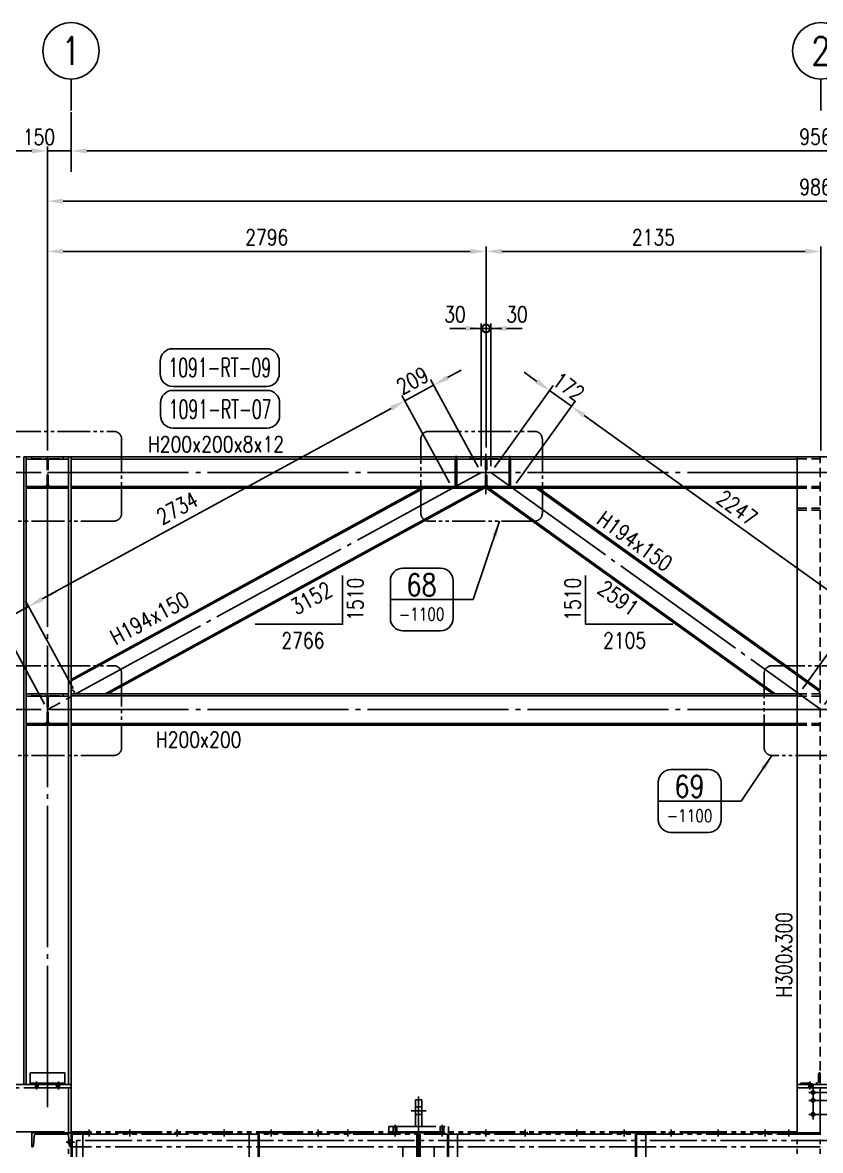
# Model space of a CAD drawing. Header units: millimetres. Extents: x 0 to 232280, y -26939 to 23794.
# Drawn here: x 168376 to 173464, y 4577 to 11764 of the extents above; entities that cross this region are included whole.
import ezdxf
from ezdxf.enums import TextEntityAlignment as Align

# ---------------------------------------------------------------- set-up
doc = ezdxf.new("R2010")
doc.units = ezdxf.units.MM
doc.header["$LTSCALE"] = 30
for name, pattern in [('JNK-CENTER', [34, 30, -1.5, 1, -1.5]), ('JNK-HIDDEN', [3, 2, -1]), ('JNK-PHANTOM', [15, 10, -1, 1, -1, 1, -1]), ('PH2', [15, 10, -1, 1, -1, 1, -1])]:
    doc.linetypes.add(name, pattern=pattern)
for name, color, linetype in [('CEN-R', 1, 'JNK-CENTER'), ('CON-C', 4, 'Continuous'), ('CON-G', 3, 'Continuous'), ('CON-W', 7, 'Continuous'), ('CON-Y', 2, 'Continuous'), ('det', 2, 'PH2'), ('Dim-W', 7, 'Continuous'), ('HID-Y', 2, 'JNK-HIDDEN'), ('PHA-M', 6, 'JNK-PHANTOM'), ('STL-OBJT', 7, 'Continuous')]:
    doc.layers.add(name, color=color, linetype=linetype)
doc.styles.add('SIMPLEX', font='simplex.shx', dxfattribs={"width": 0.8})
doc.dimstyles.new('DIM35', dxfattribs={"dimscale": 35, "dimtxt": 2.5, "dimasz": 2.5, "dimexe": 0.8, "dimexo": 1, "dimgap": 1, "dimtad": 1, "dimdec": 1, "dimdsep": 46, "dimtxsty": 'SIMPLEX', "dimcen": 0, "dimclrd": 7, "dimclre": 7, "dimclrt": 2, "dimadec": 1, "dimazin": 2, "dimtfac": 1, "dimtdec": 1, "dimtix": 1, "dimtmove": 2, "dimatfit": 2, "dimfxl": 1, "dimtfill": 1, "dimarcsym": 1})
doc.dimstyles.new('DIM40', dxfattribs={"dimscale": 40, "dimtxt": 2.5, "dimasz": 2.5, "dimexe": 1, "dimexo": 1, "dimgap": 1, "dimtad": 1, "dimdec": 0, "dimdsep": 46, "dimtxsty": 'SIMPLEX', "dimcen": 0, "dimclrd": 7, "dimclre": 7, "dimclrt": 2, "dimadec": 1, "dimazin": 2, "dimtfac": 1, "dimtdec": 0, "dimtix": 1, "dimtmove": 2, "dimatfit": 2, "dimfxl": 1, "dimtolj": 1, "dimtzin": 0, "dimarcsym": 1})

# ---------------------------------------------------------------- blocks, each defined once
blk = doc.blocks.new('*D2066')
at = {"layer": 'DEFPOINTS', "color": 0, "transparency": 16777216}
for p in [(171331.3, 10305.7), (171331.3, 9016.5), (173466.3, 8996.5)]:
    blk.add_point(p, dxfattribs=at)
at = {"layer": 'Dim-W', "color": 7, "linetype": 'ByBlock', "lineweight": -2, "transparency": 16777216}
for p, q in [((171331.3, 9056.5), (171331.3, 10337.7)), ((173366.3, 10305.7), (171431.3, 10305.7)), ((173466.3, 9036.5), (173466.3, 10337.7))]:
    blk.add_line(p, q, dxfattribs=at)
at = {"layer": 'Dim-W', "color": 7, "transparency": 16777216}
for points in [[(171431.3, 10322.4), (171431.3, 10289.1), (171331.3, 10305.7)], [(173366.3, 10322.4), (173366.3, 10289.1), (173466.3, 10305.7)]]:
    blk.add_solid(points, dxfattribs=at)
at = {"layer": 'Dim-W', "color": 2, "transparency": 16777216, "insert": (172398.8, 10395.7), "char_height": 100, "attachment_point": 5, "style": 'SIMPLEX', "bg_fill": 3, "box_fill_scale": 1.1, "bg_fill_color": 256, "bg_fill_true_color": 13158600, "bg_fill_transparency": 0}
blk.add_mtext('2135', dxfattribs=at)
blk = doc.blocks.new('*D2067')
at = {"layer": 'DEFPOINTS', "color": 0, "transparency": 16777216}
for p in [(178397.3, 10625.7), (168535.3, 8996.5), (178397.3, 8996.5)]:
    blk.add_point(p, dxfattribs=at)
at = {"layer": 'Dim-W', "color": 7, "linetype": 'ByBlock', "lineweight": -2, "transparency": 16777216}
for p, q in [((168535.3, 9036.5), (168535.3, 10657.7)), ((178397.3, 9036.5), (178397.3, 10657.7)), ((168635.3, 10625.7), (178297.3, 10625.7))]:
    blk.add_line(p, q, dxfattribs=at)
at = {"layer": 'Dim-W', "color": 7, "transparency": 16777216}
for points in [[(168635.3, 10642.4), (168635.3, 10609.1), (168535.3, 10625.7)], [(178297.3, 10642.4), (178297.3, 10609.1), (178397.3, 10625.7)]]:
    blk.add_solid(points, dxfattribs=at)
at = {"layer": 'Dim-W', "color": 2, "transparency": 16777216, "insert": (173466.3, 10715.7), "char_height": 100, "attachment_point": 5, "style": 'SIMPLEX', "bg_fill": 3, "box_fill_scale": 1.1, "bg_fill_color": 256, "bg_fill_true_color": 13158600, "bg_fill_transparency": 0}
blk.add_mtext('9862', dxfattribs=at)
blk = doc.blocks.new('*D2015')
at = {"layer": 'DEFPOINTS', "color": 0, "transparency": 16777216}
for p in [(166334.1, 4996.5), (168394.4, 4996.5), (168683.9, 4696.5)]:
    blk.add_point(p, dxfattribs=at)
at = {"layer": 'STL-OBJT', "color": 7, "linetype": 'ByBlock', "lineweight": -2, "transparency": 16777216}
for p, q in [((168354.4, 4996.5), (166294.1, 4996.5)), ((166334.1, 4796.5), (166334.1, 4896.5)), ((168643.9, 4696.5), (166294.1, 4696.5))]:
    blk.add_line(p, q, dxfattribs=at)
at = {"layer": 'STL-OBJT', "color": 7, "transparency": 16777216}
for points in [[(166317.4, 4896.5), (166350.8, 4896.5), (166334.1, 4996.5)], [(166317.4, 4796.5), (166350.8, 4796.5), (166334.1, 4696.5)]]:
    blk.add_solid(points, dxfattribs=at)
at = {"layer": 'STL-OBJT', "color": 2, "transparency": 16777216, "insert": (166244.1, 4846.5), "char_height": 100, "attachment_point": 5, "rotation": 90, "style": 'SIMPLEX'}
blk.add_mtext('\\A1;300', dxfattribs=at)
blk = doc.blocks.new('*D2016')
at = {"layer": 'DEFPOINTS', "color": 0, "ltscale": 0.5, "transparency": 16777216}
for p in [(166334.1, 8996.5), (168401.7, 8996.5), (168354.4, 4996.5)]:
    blk.add_point(p, dxfattribs=at)
at = {"layer": 'Dim-W', "color": 7, "linetype": 'ByBlock', "lineweight": -2, "ltscale": 0.5, "transparency": 16777216}
for p, q in [((168361.7, 8996.5), (166294.1, 8996.5)), ((166334.1, 5096.5), (166334.1, 8896.5)), ((168314.4, 4996.5), (166294.1, 4996.5))]:
    blk.add_line(p, q, dxfattribs=at)
at = {"layer": 'Dim-W', "color": 7, "ltscale": 0.5, "transparency": 16777216}
for points in [[(166317.4, 8896.5), (166350.8, 8896.5), (166334.1, 8996.5)], [(166317.4, 5096.5), (166350.8, 5096.5), (166334.1, 4996.5)]]:
    blk.add_solid(points, dxfattribs=at)
at = {"layer": 'Dim-W', "color": 2, "ltscale": 0.5, "transparency": 16777216, "insert": (166244.1, 6996.5), "char_height": 100, "attachment_point": 5, "rotation": 90, "style": 'SIMPLEX'}
blk.add_mtext('\\A1;4000', dxfattribs=at)
blk = doc.blocks.new('*D2018')
at = {"layer": 'DEFPOINTS', "color": 0, "ltscale": 0.5, "transparency": 16777216}
for p in [(166654.1, 8996.5), (168401.7, 8996.5), (168367.3, 7486.5)]:
    blk.add_point(p, dxfattribs=at)
at = {"layer": 'Dim-W', "color": 7, "linetype": 'ByBlock', "lineweight": -2, "ltscale": 0.5, "transparency": 16777216}
for p, q in [((168361.7, 8996.5), (166614.1, 8996.5)), ((166654.1, 7586.5), (166654.1, 8896.5)), ((168327.3, 7486.5), (166614.1, 7486.5))]:
    blk.add_line(p, q, dxfattribs=at)
at = {"layer": 'Dim-W', "color": 7, "ltscale": 0.5, "transparency": 16777216}
for points in [[(166637.4, 8896.5), (166670.8, 8896.5), (166654.1, 8996.5)], [(166637.4, 7586.5), (166670.8, 7586.5), (166654.1, 7486.5)]]:
    blk.add_solid(points, dxfattribs=at)
at = {"layer": 'Dim-W', "color": 2, "ltscale": 0.5, "transparency": 16777216, "insert": (166564.1, 8241.5), "char_height": 100, "attachment_point": 5, "rotation": 90, "style": 'SIMPLEX'}
blk.add_mtext('\\A1;1510', dxfattribs=at)
blk = doc.blocks.new('*D2019')
at = {"layer": 'DEFPOINTS', "color": 0, "ltscale": 0.5, "transparency": 16777216}
for p in [(171331.3, 10305.7), (171331.3, 10305.7), (168535.3, 9036.5)]:
    blk.add_point(p, dxfattribs=at)
at = {"layer": 'Dim-W', "color": 7, "linetype": 'ByBlock', "lineweight": -2, "ltscale": 0.5, "transparency": 16777216}
for p, q in [((168535.3, 9076.5), (168535.3, 10345.7)), ((168635.3, 10305.7), (171231.3, 10305.7))]:
    blk.add_line(p, q, dxfattribs=at)
at = {"layer": 'Dim-W', "color": 7, "ltscale": 0.5, "transparency": 16777216}
for points in [[(168635.3, 10322.4), (168635.3, 10289.1), (168535.3, 10305.7)], [(171231.3, 10322.4), (171231.3, 10289.1), (171331.3, 10305.7)]]:
    blk.add_solid(points, dxfattribs=at)
at = {"layer": 'Dim-W', "color": 2, "ltscale": 0.5, "transparency": 16777216, "insert": (169933.3, 10395.7), "char_height": 100, "attachment_point": 5, "style": 'SIMPLEX'}
blk.add_mtext('\\A1;2796', dxfattribs=at)
blk = doc.blocks.new('_DotSmall')
at = {"color": 0, "linetype": 'ByBlock', "const_width": 0.5}
blk.add_lwpolyline([(-0.0625, 0, 1), (0.0625, 0, 1)], format="xyb", close=True, dxfattribs=at)
blk = doc.blocks.new('*D2021')
at = {"layer": 'DEFPOINTS', "color": 0, "ltscale": 0.5, "transparency": 16777216}
for p in [(171361.3, 9814.6), (171331.3, 9056.5), (171361.3, 8896.5)]:
    blk.add_point(p, dxfattribs=at)
at = {"layer": 'Dim-W', "color": 7, "linetype": 'ByBlock', "lineweight": -2, "ltscale": 0.5, "transparency": 16777216}
for p, q in [((171331.3, 9096.5), (171331.3, 9846.6)), ((171361.3, 8936.5), (171361.3, 9846.6)), ((171331.3, 9814.6), (171231.3, 9814.6)), ((171331.3, 9814.6), (171361.3, 9814.6)), ((171461.3, 9814.6), (171561.3, 9814.6))]:
    blk.add_line(p, q, dxfattribs=at)
at = {"layer": 'Dim-W', "color": 7, "lineweight": -2, "ltscale": 0.5, "transparency": 16777216, "xscale": 100, "yscale": 100, "zscale": 100}
blk.add_blockref('_DotSmall', (171331.3, 9814.6), dxfattribs=at)
at = {"layer": 'Dim-W', "color": 2, "ltscale": 0.5, "transparency": 16777216, "insert": (171528.8, 9904.6), "char_height": 100, "attachment_point": 5, "style": 'SIMPLEX', "bg_fill": 3, "box_fill_scale": 1.1, "bg_fill_color": 256, "bg_fill_true_color": 13158600, "bg_fill_transparency": 0}
blk.add_mtext('30', dxfattribs=at)
at = {"layer": 'Dim-W', "color": 7, "ltscale": 0.5, "transparency": 16777216}
blk.add_solid([(171461.3, 9831.3), (171461.3, 9797.9), (171361.3, 9814.6)], dxfattribs=at)
blk = doc.blocks.new('*D2022')
at = {"layer": 'DEFPOINTS', "color": 0, "ltscale": 0.5, "transparency": 16777216}
for p in [(166974.1, 7486.5), (168367.3, 7486.5), (168535.3, 7386.5)]:
    blk.add_point(p, dxfattribs=at)
at = {"layer": 'Dim-W', "color": 7, "linetype": 'ByBlock', "lineweight": -2, "ltscale": 0.5, "transparency": 16777216}
for p, q in [((166974.1, 7586.5), (166974.1, 7686.5)), ((168327.3, 7486.5), (166934.1, 7486.5)), ((166974.1, 7386.5), (166974.1, 7486.5)), ((168495.3, 7386.5), (166934.1, 7386.5)), ((166974.1, 7286.5), (166974.1, 7186.5))]:
    blk.add_line(p, q, dxfattribs=at)
at = {"layer": 'Dim-W', "color": 7, "ltscale": 0.5, "transparency": 16777216}
for points in [[(166957.4, 7586.5), (166990.8, 7586.5), (166974.1, 7486.5)], [(166957.4, 7286.5), (166990.8, 7286.5), (166974.1, 7386.5)]]:
    blk.add_solid(points, dxfattribs=at)
at = {"layer": 'Dim-W', "color": 2, "ltscale": 0.5, "transparency": 16777216, "insert": (166884.1, 7612.4), "char_height": 100, "attachment_point": 5, "rotation": 90, "style": 'SIMPLEX'}
blk.add_mtext('\\A1;100', dxfattribs=at)
blk = doc.blocks.new('*D2023')
at = {"layer": 'DEFPOINTS', "color": 0, "ltscale": 0.5, "transparency": 16777216}
for p in [(166974.1, 8996.5), (168401.7, 8996.5), (168535.3, 8896.5)]:
    blk.add_point(p, dxfattribs=at)
at = {"layer": 'Dim-W', "color": 7, "linetype": 'ByBlock', "lineweight": -2, "ltscale": 0.5, "transparency": 16777216}
for p, q in [((166974.1, 9096.5), (166974.1, 9196.5)), ((168361.7, 8996.5), (166934.1, 8996.5)), ((166974.1, 8896.5), (166974.1, 8996.5)), ((168495.3, 8896.5), (166934.1, 8896.5)), ((166974.1, 8796.5), (166974.1, 8696.5))]:
    blk.add_line(p, q, dxfattribs=at)
at = {"layer": 'Dim-W', "color": 7, "ltscale": 0.5, "transparency": 16777216}
for points in [[(166957.4, 9096.5), (166990.8, 9096.5), (166974.1, 8996.5)], [(166957.4, 8796.5), (166990.8, 8796.5), (166974.1, 8896.5)]]:
    blk.add_solid(points, dxfattribs=at)
at = {"layer": 'Dim-W', "color": 2, "ltscale": 0.5, "transparency": 16777216, "insert": (166884.1, 9112.8), "char_height": 100, "attachment_point": 5, "rotation": 90, "style": 'SIMPLEX'}
blk.add_mtext('\\A1;100', dxfattribs=at)
blk = doc.blocks.new('*D2024')
at = {"layer": 'DEFPOINTS', "color": 0, "ltscale": 0.5, "transparency": 16777216}
for p in [(168414.5, 8043.3), (168718.5, 7486.5), (168535.3, 7386.5)]:
    blk.add_point(p, dxfattribs=at)
at = {"layer": 'Dim-W', "color": 7, "linetype": 'ByBlock', "lineweight": -2, "ltscale": 0.5, "transparency": 16777216}
for p, q in [((168502.3, 8091.2), (168590.1, 8139.1)), ((168699.3, 7521.6), (168395.3, 8078.4)), ((168516.1, 7421.6), (168212.2, 7978.4)), ((168231.3, 7943.3), (168414.5, 8043.3)), ((168143.6, 7895.4), (168055.8, 7847.4))]:
    blk.add_line(p, q, dxfattribs=at)
at = {"layer": 'Dim-W', "color": 7, "ltscale": 0.5, "transparency": 16777216}
for points in [[(168494.3, 8105.8), (168510.3, 8076.6), (168414.5, 8043.3)], [(168135.6, 7910), (168151.6, 7880.7), (168231.3, 7943.3)]]:
    blk.add_solid(points, dxfattribs=at)
at = {"layer": 'Dim-W', "color": 2, "ltscale": 0.5, "transparency": 16777216, "insert": (168219.2, 8039.2), "char_height": 100, "attachment_point": 5, "rotation": 28.63077, "style": 'SIMPLEX'}
blk.add_mtext('\\A1;209', dxfattribs=at)
blk = doc.blocks.new('*D2025')
at = {"layer": 'DEFPOINTS', "color": 0, "ltscale": 0.5, "transparency": 16777216}
for p in [(170814.2, 9353.3), (171118.1, 8796.5), (168718.5, 7486.5)]:
    blk.add_point(p, dxfattribs=at)
at = {"layer": 'Dim-W', "color": 7, "linetype": 'ByBlock', "lineweight": -2, "ltscale": 0.5, "transparency": 16777216}
for p, q in [((171098.9, 8831.6), (170795, 9388.4)), ((168502.3, 8091.2), (170726.4, 9305.4)), ((168699.3, 7521.6), (168395.3, 8078.4))]:
    blk.add_line(p, q, dxfattribs=at)
at = {"layer": 'Dim-W', "color": 7, "ltscale": 0.5, "transparency": 16777216}
for points in [[(170718.4, 9320), (170734.4, 9290.7), (170814.2, 9353.3)], [(168494.3, 8105.8), (168510.3, 8076.6), (168414.5, 8043.3)]]:
    blk.add_solid(points, dxfattribs=at)
at = {"layer": 'Dim-W', "color": 2, "ltscale": 0.5, "transparency": 16777216, "insert": (169362.7, 8670.1), "char_height": 100, "attachment_point": 5, "rotation": 28.63077, "style": 'SIMPLEX'}
blk.add_mtext('\\A1;2734', dxfattribs=at)
blk = doc.blocks.new('*D2026')
at = {"layer": 'DEFPOINTS', "color": 0, "ltscale": 0.5, "transparency": 16777216}
for p in [(170997.3, 9453.3), (171301.3, 8896.5), (171118.1, 8796.5)]:
    blk.add_point(p, dxfattribs=at)
at = {"layer": 'Dim-W', "color": 7, "linetype": 'ByBlock', "lineweight": -2, "ltscale": 0.5, "transparency": 16777216}
for p, q in [((171282.1, 8931.6), (170978.2, 9488.4)), ((171085.1, 9501.2), (171172.9, 9549.1)), ((170814.2, 9353.3), (170997.3, 9453.3)), ((171098.9, 8831.6), (170795, 9388.4)), ((170726.4, 9305.4), (170638.6, 9257.4))]:
    blk.add_line(p, q, dxfattribs=at)
at = {"layer": 'Dim-W', "color": 7, "ltscale": 0.5, "transparency": 16777216}
for points in [[(171077.1, 9515.8), (171093.1, 9486.6), (170997.3, 9453.3)], [(170718.4, 9320), (170734.4, 9290.7), (170814.2, 9353.3)]]:
    blk.add_solid(points, dxfattribs=at)
at = {"layer": 'Dim-W', "color": 2, "ltscale": 0.5, "transparency": 16777216, "insert": (170862.6, 9482.3), "char_height": 100, "attachment_point": 5, "rotation": 28.63077, "style": 'SIMPLEX'}
blk.add_mtext('\\A1;209', dxfattribs=at)
blk = doc.blocks.new('*D2027')
at = {"layer": 'DEFPOINTS', "color": 0, "ltscale": 0.5, "transparency": 16777216}
for p in [(171301.3, 9814.6), (171331.3, 9056.5), (171301.3, 8896.5)]:
    blk.add_point(p, dxfattribs=at)
at = {"layer": 'Dim-W', "color": 7, "linetype": 'ByBlock', "lineweight": -2, "ltscale": 0.5, "transparency": 16777216}
for p, q in [((171301.3, 8936.5), (171301.3, 9846.6)), ((171331.3, 9096.5), (171331.3, 9846.6)), ((171201.3, 9814.6), (171101.3, 9814.6)), ((171331.3, 9814.6), (171301.3, 9814.6)), ((171331.3, 9814.6), (171431.3, 9814.6))]:
    blk.add_line(p, q, dxfattribs=at)
at = {"layer": 'Dim-W', "color": 7, "lineweight": -2, "ltscale": 0.5, "transparency": 16777216, "xscale": 100, "yscale": 100, "zscale": 100, "rotation": 180}
blk.add_blockref('_DotSmall', (171331.3, 9814.6), dxfattribs=at)
at = {"layer": 'Dim-W', "color": 2, "ltscale": 0.5, "transparency": 16777216, "insert": (171133.7, 9904.6), "char_height": 100, "attachment_point": 5, "style": 'SIMPLEX', "bg_fill": 3, "box_fill_scale": 1.1, "bg_fill_color": 256, "bg_fill_true_color": 13158600, "bg_fill_transparency": 0}
blk.add_mtext('30', dxfattribs=at)
at = {"layer": 'Dim-W', "color": 7, "ltscale": 0.5, "transparency": 16777216}
blk.add_solid([(171201.3, 9831.3), (171201.3, 9797.9), (171301.3, 9814.6)], dxfattribs=at)
blk = doc.blocks.new('*D2028')
at = {"layer": 'DEFPOINTS', "color": 0, "ltscale": 0.5, "transparency": 16777216}
for p in [(171875.7, 9319.3), (171361.3, 8896.5), (171500.7, 8796.5)]:
    blk.add_point(p, dxfattribs=at)
at = {"layer": 'Dim-W', "color": 7, "linetype": 'ByBlock', "lineweight": -2, "ltscale": 0.5, "transparency": 16777216}
for p, q in [((171655, 9477.5), (171573.7, 9535.8)), ((171384.6, 8929), (171759.6, 9451.8)), ((171736.2, 9419.3), (171875.7, 9319.3)), ((171524, 8829), (171899, 9351.8)), ((171956.9, 9261), (172038.2, 9202.7))]:
    blk.add_line(p, q, dxfattribs=at)
at = {"layer": 'Dim-W', "color": 7, "ltscale": 0.5, "transparency": 16777216}
for points in [[(171664.7, 9491.1), (171645.3, 9464), (171736.2, 9419.3)], [(171966.6, 9274.5), (171947.2, 9247.4), (171875.7, 9319.3)]]:
    blk.add_solid(points, dxfattribs=at)
at = {"layer": 'Dim-W', "color": 2, "ltscale": 0.5, "transparency": 16777216, "insert": (171858.4, 9442.4), "char_height": 100, "attachment_point": 5, "rotation": 324.34663, "style": 'SIMPLEX'}
blk.add_mtext('\\A1;172', dxfattribs=at)
blk = doc.blocks.new('*D2029')
at = {"layer": 'DEFPOINTS', "color": 0, "ltscale": 0.5, "transparency": 16777216}
for p in [(171500.7, 8796.5), (173701.8, 8009.3), (173326.9, 7486.5)]:
    blk.add_point(p, dxfattribs=at)
at = {"layer": 'Dim-W', "color": 7, "linetype": 'ByBlock', "lineweight": -2, "ltscale": 0.5, "transparency": 16777216}
for p, q in [((171524, 8829), (171899, 9351.8)), ((171956.9, 9261), (173620.6, 8067.5)), ((173350.2, 7519), (173725.2, 8041.8))]:
    blk.add_line(p, q, dxfattribs=at)
at = {"layer": 'Dim-W', "color": 7, "ltscale": 0.5, "transparency": 16777216}
for points in [[(171966.6, 9274.5), (171947.2, 9247.4), (171875.7, 9319.3)], [(173630.3, 8081.1), (173610.9, 8054), (173701.8, 8009.3)]]:
    blk.add_solid(points, dxfattribs=at)
at = {"layer": 'Dim-W', "color": 2, "ltscale": 0.5, "transparency": 16777216, "insert": (172932.8, 8671.7), "char_height": 100, "attachment_point": 5, "rotation": 324.34663, "style": 'SIMPLEX'}
blk.add_mtext('\\A1;2247', dxfattribs=at)
blk = doc.blocks.new('*D2030')
at = {"layer": 'DEFPOINTS', "color": 0, "ltscale": 0.5, "transparency": 16777216}
for p in [(173701.8, 8009.3), (173326.9, 7486.5), (173466.3, 7386.5)]:
    blk.add_point(p, dxfattribs=at)
at = {"layer": 'Dim-W', "color": 7, "linetype": 'ByBlock', "lineweight": -2, "ltscale": 0.5, "transparency": 16777216}
for p, q in [((173620.6, 8067.5), (173539.3, 8125.8)), ((173350.2, 7519), (173725.2, 8041.8)), ((173841.2, 7909.3), (173701.8, 8009.3)), ((173489.6, 7419), (173864.6, 7941.8)), ((173922.5, 7851), (174003.8, 7792.7))]:
    blk.add_line(p, q, dxfattribs=at)
at = {"layer": 'Dim-W', "color": 7, "ltscale": 0.5, "transparency": 16777216}
for points in [[(173630.3, 8081.1), (173610.9, 8054), (173701.8, 8009.3)], [(173932.2, 7864.5), (173912.8, 7837.4), (173841.2, 7909.3)]]:
    blk.add_solid(points, dxfattribs=at)
at = {"layer": 'Dim-W', "color": 2, "ltscale": 0.5, "transparency": 16777216, "insert": (173824, 8032.4), "char_height": 100, "attachment_point": 5, "rotation": 324.34663, "style": 'SIMPLEX'}
blk.add_mtext('\\A1;172', dxfattribs=at)
blk = doc.blocks.new('col-line')
at = {"layer": 'CON-Y'}
blk.add_line((0, 3), (0, 8), dxfattribs=at)
blk.add_circle((0, 12.5), 4.5, dxfattribs=at)
at = {"layer": 'CON-C', "style": 'SIMPLEX', "width": 0.8}
blk.add_attdef('1', text='', height=4.5, dxfattribs=at).set_placement((0, 12.5), align=Align.MIDDLE_CENTER)
blk = doc.blocks.new('*D2038')
at = {"layer": 'DEFPOINTS', "color": 0, "transparency": 16777216}
for p in [(168685.3, 11233.7), (178247.3, 11269.3), (178247.3, 10945.7)]:
    blk.add_point(p, dxfattribs=at)
at = {"layer": 'Dim-W', "color": 7, "linetype": 'ByBlock', "lineweight": -2, "transparency": 16777216}
for p, q in [((178247.3, 11229.3), (178247.3, 10913.7)), ((168685.3, 11193.7), (168685.3, 10913.7)), ((168785.3, 10945.7), (178147.3, 10945.7))]:
    blk.add_line(p, q, dxfattribs=at)
at = {"layer": 'Dim-W', "color": 7, "transparency": 16777216}
for points in [[(168785.3, 10962.4), (168785.3, 10929.1), (168685.3, 10945.7)], [(178147.3, 10962.4), (178147.3, 10929.1), (178247.3, 10945.7)]]:
    blk.add_solid(points, dxfattribs=at)
at = {"layer": 'Dim-W', "color": 2, "transparency": 16777216, "insert": (173466.3, 11035.7), "char_height": 100, "attachment_point": 5, "style": 'SIMPLEX', "bg_fill": 3, "box_fill_scale": 1.1, "bg_fill_color": 256, "bg_fill_true_color": 13158600, "bg_fill_transparency": 0}
blk.add_mtext('9562', dxfattribs=at)
blk = doc.blocks.new('*D2043')
at = {"layer": 'DEFPOINTS', "color": 0, "transparency": 16777216}
for p in [(168685.3, 10945.7), (168685.3, 10772.6), (168535.3, 10147.5)]:
    blk.add_point(p, dxfattribs=at)
at = {"layer": 'Dim-W', "color": 7, "linetype": 'ByBlock', "lineweight": -2, "transparency": 16777216}
for p, q in [((168435.3, 10945.7), (168335.3, 10945.7)), ((168535.3, 10187.5), (168535.3, 10977.7)), ((168685.3, 10812.6), (168685.3, 10977.7)), ((168785.3, 10945.7), (168885.3, 10945.7))]:
    blk.add_line(p, q, dxfattribs=at)
at = {"layer": 'Dim-W', "color": 7, "transparency": 16777216}
blk.add_solid([(168785.3, 10962.4), (168785.3, 10929.1), (168685.3, 10945.7)], dxfattribs=at)
at = {"layer": 'Dim-W', "color": 2, "transparency": 16777216, "insert": (168481, 11034.6), "char_height": 100, "attachment_point": 5, "style": 'SIMPLEX', "bg_fill": 3, "box_fill_scale": 1.1, "bg_fill_color": 256, "bg_fill_true_color": 13158600, "bg_fill_transparency": 0}
blk.add_mtext('150', dxfattribs=at)
at = {"layer": 'Dim-W', "color": 7, "linetype": 'ByBlock', "lineweight": -2, "transparency": 16777216}
blk.add_line((168535.3, 10945.7), (168685.3, 10945.7), dxfattribs=at)
at = {"layer": 'Dim-W', "color": 7, "transparency": 16777216}
blk.add_solid([(168435.3, 10962.4), (168435.3, 10929.1), (168535.3, 10945.7)], dxfattribs=at)
blk = doc.blocks.new('A$C0FF90F90')
at = {"layer": 'PHA-M'}
for p, q in [((0, 0), (390, 0)), ((390, 0), (390, -20)), ((5321, 0), (5021, 0)), ((5021, -20), (5021, 0)), ((390, -20), (0, -20)), ((374, -20), (374, -1485.7)), ((390, -20), (390, -1485.7)), ((5021, -20), (5021, -1485.7)), ((5021, -20), (5321, -20)), ((5247, -50), (5095, -50)), ((5121, 0), (5121, -221)), ((5166, -20), (5166, -1485.7)), ((2586, -266), (2586, -96)), ((2586, -96), (2626, -96)), ((2586, -142), (2626, -142)), ((2606, -76.3), (2606, -266)), ((2606, -326.4), (2606, -77.9)), ((2626, -266), (2626, -96)), ((5247, -100), (5095, -100)), ((2558.5, -166), (2653.5, -166)), ((2586, -190), (2626, -190)), ((5247, -190), (5095, -190)), ((506, -285), (506, -330)), ((766, -285), (766, -330)), ((1066, -285), (1066, -330)), ((1366, -285), (1366, -330)), ((1666, -285), (1666, -330)), ((1966, -285), (1966, -330)), ((2156, -285), (2156, -330)), ((2416, -266), (2796, -266)), ((2416, -266), (2416, -306)), ((2444.5, -266), (2444.5, -306)), ((2456, -256), (2456, -325)), ((2456, -285), (2456, -330)), ((2467.5, -266), (2467.5, -306)), ((2744.5, -266), (2744.5, -306)), ((2756, -256), (2756, -325)), ((2756, -285), (2756, -330)), ((2767.5, -266), (2767.5, -306)), ((2796, -266), (2796, -306)), ((3036, -285), (3036, -330)), ((3286, -285), (3286, -330)), ((3616, -285), (3616, -330)), ((3916, -285), (3916, -330)), ((4216, -285), (4216, -330)), ((4516, -285), (4516, -330)), ((4816, -285), (4816, -330)), ((4966, -285), (4966, -330)), ((140, -306), (390, -306)), ((140, -396), (140, -306)), ((155.4, -327.8), (150, -389.6)), ((360.6, -315), (169.4, -315)), ((396.5, -354.5), (374, -354.5)), ((380, -389.6), (374.6, -327.8)), ((5021, -300), (390, -300)), ((5021, -306), (390, -306)), ((390, -306), (390, -1485.7)), ((390, -306), (390, -396)), ((390, -315), (5166, -315)), ((396.5, -315), (396.5, -1485.7)), ((5281, -356), (425, -356)), ((425, -356), (425, -1485.7)), ((465, -396), (465, -315)), ((494.5, -300), (494.5, -315)), ((517.5, -300), (517.5, -315)), ((754.5, -300), (754.5, -315)), ((777.5, -300), (777.5, -315)), ((1054.5, -300), (1054.5, -315)), ((1077.5, -300), (1077.5, -315)), ((1354.5, -300), (1354.5, -315)), ((1377.5, -300), (1377.5, -315)), ((1525, -396), (1525, -315)), ((1584, -1485.7), (1584, -315)), ((1590, -396), (1590, -315)), ((1654.5, -300), (1654.5, -315)), ((1677.5, -300), (1677.5, -315)), ((1954.5, -300), (1954.5, -315)), ((1977.5, -300), (1977.5, -315)), ((2144.5, -300), (2144.5, -315)), ((2167.5, -300), (2167.5, -315)), ((2416, -306), (2796, -306)), ((2444.5, -300), (2444.5, -315)), ((2467.5, -300), (2467.5, -315)), ((2596, -315), (2596, -396)), ((2606, -306), (2606, -629.9)), ((2616, -315), (2616, -396)), ((2744.5, -300), (2744.5, -315)), ((2767.5, -300), (2767.5, -315)), ((2790, -396), (2790, -315)), ((2796, -1485.7), (2796, -315)), ((2855, -396), (2855, -315)), ((3024.5, -300), (3024.5, -315)), ((3047.5, -300), (3047.5, -315)), ((3274.5, -300), (3274.5, -315)), ((3297.5, -300), (3297.5, -315)), ((3604.5, -300), (3604.5, -315)), ((3627.5, -300), (3627.5, -315)), ((3904.5, -300), (3904.5, -315)), ((3927.5, -300), (3927.5, -315)), ((3990, -396), (3990, -315)), ((3996, -315), (3996, -1485.7)), ((4055, -396), (4055, -315)), ((4204.5, -300), (4204.5, -315)), ((4227.5, -300), (4227.5, -315)), ((4504.5, -300), (4504.5, -315)), ((4527.5, -300), (4527.5, -315)), ((4804.5, -300), (4804.5, -315)), ((4827.5, -300), (4827.5, -315)), ((4954.5, -300), (4954.5, -315)), ((4977.5, -300), (4977.5, -315)), ((5166, -306), (5021, -306)), ((143, -396), (140, -396)), ((411.5, -366), (359, -366)), ((396.5, -377.5), (374, -377.5)), ((390, -396), (387, -396)), ((5021, -396), (390, -396)), ((465, -396), (465, -1485.7)), ((1525, -396), (1525, -1485.7)), ((1590, -396), (1590, -1485.7)), ((2506, -396), (2506, -596)), ((2596, -396), (2596, -596)), ((2616, -396), (2616, -596)), ((2706, -396), (2706, -596)), ((2790, -396), (2790, -1485.7)), ((2855, -396), (2855, -1485.7)), ((3990, -396), (3990, -1485.7)), ((4055, -1485.7), (4055, -396)), ((5166, -396), (5021, -396))]:
    blk.add_line(p, q, dxfattribs=at)
for centre in [(5121, -50), (5121, -100), (5121, -190)]:
    blk.add_circle(centre, 11.5, dxfattribs=at)
for centre, radius, start, end in [((169.4, -329), 14, 90, 175), ((360.6, -329), 14, 5, 90), ((143, -389), 7, 270, 355), ((387, -389), 7, 185, 270)]:
    blk.add_arc(centre, radius, start, end, dxfattribs=at)
blk = doc.blocks.new('A$C07F72FA7')
at = {"layer": 'CON-W'}
h = blk.add_hatch(color=256, dxfattribs=at)
h.paths.add_polyline_path([(51.5, -65), (40, -65), (40, -75), (51.5, -75)])
h.paths.add_polyline_path([(51.5, -75), (40, -75), (40, -95), (51.5, -95)])
h.paths.add_polyline_path([(40, -75), (28.5, -75), (28.5, -95), (40, -95)])
h.paths.add_polyline_path([(40, -75), (40, -65), (28.5, -65), (28.5, -75)])
h = blk.add_hatch(color=256, dxfattribs=at)
h.paths.add_polyline_path([(168.5, -65), (180, -65), (180, -75), (168.5, -75)])
h.paths.add_polyline_path([(168.5, -75), (180, -75), (180, -95), (168.5, -95)])
h.paths.add_polyline_path([(180, -75), (191.5, -75), (191.5, -95), (180, -95)])
h.paths.add_polyline_path([(180, -75), (180, -65), (191.5, -65), (191.5, -75)])
at = {"layer": 'CEN-R'}
for p, q in [((40, -55), (40, -105)), ((180, -55), (180, -105))]:
    blk.add_line(p, q, dxfattribs=at)
at = {"layer": 'CON-G'}
for p, q in [((0, -75), (0, 0)), ((110, 0), (0, 0)), ((110, 0), (220, 0)), ((220, -75), (220, 0)), ((0, -65), (110, -65)), ((220, -65), (110, -65)), ((0, -75), (110, -75)), ((220, -75), (110, -75))]:
    blk.add_line(p, q, dxfattribs=at)
at = {"layer": 'HID-Y'}
for p, q in [((51.5, -65), (51.5, -95)), ((168.5, -65), (168.5, -95))]:
    blk.add_line(p, q, dxfattribs=at)
blk = doc.blocks.new('det-tag')
at = {"layer": 'CON-Y'}
blk.add_line((5, 0), (-5, 0), dxfattribs=at)
blk.add_lwpolyline([(-3, -5), (3, -5, 0.414214), (5, -3), (5, 3, 0.414214), (3, 5), (-3, 5, 0.414214), (-5, 3), (-5, -3, 0.414214)], format="xyb", close=True, dxfattribs=at)
at = {"layer": 'CON-G', "style": 'SIMPLEX', "width": 0.8}
blk.add_attdef('TAG', text='', height=3.5, dxfattribs=at).set_placement((0.02, 0.58), align=Align.CENTER)
at = {"layer": 'CON-Y', "style": 'SIMPLEX', "width": 0.8}
blk.add_attdef('-8888', text='', height=2, dxfattribs=at).set_placement((0, -3.34), align=Align.CENTER)
blk = doc.blocks.new('DUCT-TAG')
at = {"layer": 'CON-G'}
blk.add_lwpolyline([(-9.49, -1), (-9.49, 1, -0.414214), (-7.49, 3), (7.49, 3, -0.414214), (9.49, 1), (9.49, -1, -0.414214), (7.49, -3), (-7.49, -3, -0.414214)], format="xyb", close=True, dxfattribs=at)
at = {"layer": 'CON-G', "style": 'SIMPLEX', "width": 1.246304}
blk.add_attdef('NAME', text='', height=3, dxfattribs=at).set_placement((-8.19, -1.5), (8.19, -1.5), align=Align.FIT)
at = {"layer": 'CON-Y', "style": 'SIMPLEX'}
blk.add_attdef('ELEVATION', text='', height=2, dxfattribs=at).set_placement((0, -6.02), align=Align.CENTER)

msp = doc.modelspace()

# ---------------------------------------------------------------- hatches: boundary and pattern name
at = {"layer": 'CON-W'}
h = msp.add_hatch(color=256, dxfattribs=at)
h.paths.add_polyline_path([(173407.77, 5006.53), (173396.27, 5006.53), (173396.27, 4996.53), (173407.77, 4996.53)])
h.paths.add_polyline_path([(173407.77, 4996.53), (173396.27, 4996.53), (173396.27, 4976.53), (173407.77, 4976.53)])
h.paths.add_polyline_path([(173396.27, 4996.53), (173384.77, 4996.53), (173384.77, 4976.53), (173396.27, 4976.53)])
h.paths.add_polyline_path([(173396.27, 4996.53), (173396.27, 5006.53), (173384.77, 5006.53), (173384.77, 4996.53)])

# ---------------------------------------------------------------- linework, layer by layer
at = {"layer": 'CEN-R'}
for p, q in [((168535.27, 4852.58), (168535.27, 8996.53)), ((171331.27, 9016.53), (171331.27, 8758.02)), ((171301.27, 8896.53), (168535.27, 7386.53)), ((168535.27, 8896.53), (178397.27, 8896.53)), ((171361.27, 8896.53), (173466.27, 7386.53)), ((168535.27, 7386.53), (178397.27, 7386.53)), ((173396.27, 5016.53), (173396.27, 4966.53))]:
    msp.add_line(p, q, dxfattribs=at)
at = {"layer": 'CON-G'}
for p, q in [((168385.27, 4996.53), (168385.27, 8996.53)), ((168385.27, 8996.53), (178547.27, 8996.53)), ((168400.27, 4996.53), (168400.27, 8996.53)), ((168685.27, 4996.53), (168685.27, 8996.53)), ((173316.27, 4996.53), (173316.27, 8996.53)), ((168685.27, 8982.53), (173316.27, 8982.53)), ((168670.27, 8808.53), (168400.27, 8808.53)), ((168670.27, 8808.53), (168400.27, 8808.53)), ((168670.27, 8796.53), (168400.27, 8796.53)), ((168670.27, 8796.53), (168400.27, 8796.53)), ((168671.27, 8808.53), (168401.27, 8808.53)), ((168671.27, 8796.53), (168401.27, 8796.53)), ((168685.27, 8808.53), (173316.27, 8808.53)), ((168685.27, 8796.53), (173316.27, 8796.53)), ((168685.27, 7578.93), (170915.66, 8796.53)), ((168685.27, 7568.68), (170934.44, 8796.53)), ((168902.11, 7486.53), (171301.75, 8796.53)), ((168920.89, 7486.53), (171320.53, 8796.53)), ((171334.26, 8796.53), (173160.45, 7486.53)), ((171349.7, 8796.53), (173175.89, 7486.53)), ((171651.65, 8796.53), (173461.27, 7498.42)), ((171667.09, 8796.53), (173461.27, 7509.49)), ((168670.27, 7486.53), (168400.27, 7486.53)), ((168685.27, 7486.53), (173316.27, 7486.53)), ((168685.27, 7474.53), (173316.27, 7474.53)), ((168670.27, 7472.53), (168400.27, 7472.53)), ((168669.27, 7298.53), (168400.27, 7298.53)), ((168669.27, 7286.53), (168400.27, 7286.53)), ((168670.27, 7298.53), (168401.27, 7298.53)), ((168670.27, 7286.53), (168401.27, 7286.53)), ((168685.27, 7298.53), (173316.27, 7298.53)), ((168685.27, 7286.53), (173316.27, 7286.53)), ((168385.27, 4996.53), (168685.27, 4996.53)), ((173316.27, 4996.53), (173616.27, 4996.53))]:
    msp.add_line(p, q, dxfattribs=at)
msp.add_arc((168685.27, 7486.53), 25, 0, 90, dxfattribs=at)
at = {"layer": 'CON-W'}
for p, q in [((171121.48, 8087.55), (171250.02, 8087.55)), ((172830.06, 6803.8), (172958.59, 6803.8))]:
    msp.add_line(p, q, dxfattribs=at)
at = {"layer": 'det', "ltscale": 0.7}
for points in [[(168233.35, 7615.89, -0.4142136), (168283.35, 7665.89), (168958.14, 7665.89, -0.4142136), (169008.14, 7615.89), (169008.14, 7144.07, -0.4142136), (168958.14, 7094.07), (168283.35, 7094.07, -0.4142136), (168233.35, 7144.07)], [(173104.58, 7615.89, -0.4142136), (173154.58, 7665.89), (173829.37, 7665.89, -0.4142136), (173879.37, 7615.89), (173879.37, 7144.07, -0.4142136), (173829.37, 7094.07), (173154.58, 7094.07, -0.4142136), (173104.58, 7144.07)]]:
    msp.add_lwpolyline(points, format="xyb", close=True, dxfattribs=at)
at = {"layer": 'Dim-W', "ltscale": 0.5}
for points in [[(169859.9, 7930.13), (170416.96, 7930.13), (170416.96, 8240.41)], [(172522.91, 7930.13), (171965.85, 7930.13), (171965.85, 8240.41)]]:
    msp.add_lwpolyline(points, dxfattribs=at)
at = {"layer": 'HID-Y'}
for p, q in [((173316.27, 8808.53), (173461.27, 8808.53)), ((173316.27, 8796.53), (173461.27, 8796.53)), ((173316.27, 8670.53), (173461.27, 8670.53)), ((173316.27, 8656.53), (173461.27, 8656.53)), ((173316.27, 7486.53), (173461.27, 7486.53)), ((173461.27, 7498.42), (173452.75, 7486.53)), ((173316.27, 7472.53), (173461.27, 7472.53)), ((173316.27, 7298.53), (173461.27, 7298.53)), ((173316.27, 7286.53), (173461.27, 7286.53)), ((173407.77, 5006.53), (173407.77, 4976.53))]:
    msp.add_line(p, q, dxfattribs=at)
for points in [[(168636.27, 7286.53), (168636.27, 7298.53), (168553.27, 7298.53, -0.4142136), (168540.27, 7311.53), (168540.27, 7461.53, -0.4142136), (168553.27, 7474.53), (168636.27, 7474.53), (168636.27, 7486.53), (168436.27, 7486.53), (168436.27, 7474.53), (168519.27, 7474.53, -0.4142136), (168532.27, 7461.53), (168532.27, 7311.53, -0.4142136), (168519.27, 7298.53), (168436.27, 7298.53), (168436.27, 7286.53)], [(173461.27, 4996.53), (173336.27, 4996.53), (173336.27, 4999.53, -0.4142136), (173343.27, 5006.53), (173441.27, 5006.53, 0.4142136), (173451.27, 5016.53), (173451.27, 5064.53, -0.4142136), (173458.27, 5071.53), (173461.27, 5071.53)]]:
    msp.add_lwpolyline(points, format="xyb", close=True, dxfattribs=at)

# ---------------------------------------------------------------- block references
at = {"layer": 'CON-W', "xscale": 40, "yscale": 40, "zscale": 40}
for p, values in [((168685.27, 11083.68), {'1': '1'}), ((173466.27, 11083.68), {'1': '2'})]:
    msp.add_blockref('col-line', p, dxfattribs=at).add_auto_attribs(values)
at = {"layer": 'CON-W'}
ref = msp.add_blockref('det-tag', (170921.48, 8087.55), dxfattribs=dict(at, xscale=-40, yscale=40, zscale=40))
ref.add_attrib('TAG', '68', dxfattribs={"layer": 'CON-G', "height": 140, "style": 'SIMPLEX', "width": 0.8}).set_placement((170920.55, 8110.75), align=Align.CENTER)
ref.add_attrib('-8888', '-1100', dxfattribs={"layer": 'CON-Y', "height": 80, "style": 'SIMPLEX', "width": 0.8}).set_placement((170921.48, 7953.95), align=Align.CENTER)
ref = msp.add_blockref('det-tag', (172630.06, 6803.8), dxfattribs=dict(at, xscale=-40, yscale=40, zscale=40))
ref.add_attrib('TAG', '69', dxfattribs={"layer": 'CON-G', "height": 140, "style": 'SIMPLEX', "width": 0.8}).set_placement((172629.12, 6827), align=Align.CENTER)
ref.add_attrib('-8888', '-1100', dxfattribs={"layer": 'CON-Y', "height": 80, "style": 'SIMPLEX', "width": 0.8}).set_placement((172630.06, 6670.2), align=Align.CENTER)
at = {"layer": 'Dim-W', "ltscale": 0.5}
for name, p in [('A$C0FF90F90', (168295.27, 4996.53)), ('A$C07F72FA7', (168425.27, 5071.53))]:
    msp.add_blockref(name, p, dxfattribs=at)

# ---------------------------------------------------------------- texts
at = {"layer": 'CON-Y', "style": 'SIMPLEX', "width": 0.8}
for s, p in [('H200x200x8x12', (169176.25, 9026.93)), ('2766', (170026.71, 7776.37)), ('2105', (172078.01, 7776.37)), ('H200x200', (169226.73, 7145.03))]:
    msp.add_text(s, height=100, dxfattribs=at).set_placement(p)
for s, p in [('1510', (170548.38, 7951.92)), ('1510', (171934.43, 7951.92)), ('H300x300', (173280.86, 5550.95))]:
    msp.add_text(s, height=100, rotation=90, dxfattribs=at).set_placement(p)
at = {"layer": 'Dim-W', "color": 2, "style": 'SIMPLEX', "width": 0.8}
for rotation, p in [(324.346625, (172029.68, 8577.77)), (28.630774, (168970.19, 7794.2))]:
    msp.add_text('H194x150', height=100, rotation=rotation, dxfattribs=at).set_placement(p)
at = {"layer": 'Dim-W', "color": 2, "ltscale": 0.5, "insert": (170217.5, 8096.37), "char_height": 100, "attachment_point": 5, "rotation": 28.630774, "style": 'SIMPLEX'}
msp.add_mtext('3152', dxfattribs=at)
at = {"layer": 'Dim-W', "color": 2, "insert": (172175.28, 8096.37), "char_height": 100, "attachment_point": 5, "rotation": 324.346625, "style": 'SIMPLEX'}
msp.add_mtext('2591', dxfattribs=at)

# ---------------------------------------------------------------- dimensions: what is measured, and where the dimension line sits
at = {"layer": 'Dim-W', "ltscale": 0.5}
for base, p1, p2, angle, picture, middle in [((166334.09, 8996.53), (168354.41, 4996.53), (168401.73, 8996.53), 90, '*D2016', (166244.09, 6996.53)), ((166654.09, 8996.53), (168367.28, 7486.53), (168401.73, 8996.53), 90, '*D2018', (166564.09, 8241.53)), ((173701.84, 8009.26), (173466.27, 7386.53), (173326.87, 7486.53), 324.346625, '*D2030', (173824.01, 8032.39))]:
    dim = msp.add_linear_dim(base=base, p1=p1, p2=p2, angle=angle, dimstyle='DIM40', dxfattribs=at)
    dim.commit()
    dim.dimension.update_dxf_attribs({"geometry": picture, "text_midpoint": middle})
for base, p2, angle, picture, middle in [((168414.52, 8043.28), (168718.45, 7486.53), 28.630774, '*D2024', (168219.17, 8039.17)), ((166974.09, 7486.53), (168367.28, 7486.53), 90, '*D2022', (166884.09, 7612.45))]:
    dim = msp.add_linear_dim(base=base, p1=(168535.27, 7386.53), p2=p2, angle=angle, dimstyle='DIM40', dxfattribs=at)
    dim.commit()
    dim.dimension.update_dxf_attribs({"geometry": picture, "text_midpoint": middle, "dimtype": 160})
at = {"layer": 'STL-OBJT'}
dim = msp.add_linear_dim(base=(166334.09, 4996.53), p1=(168683.88, 4696.53), p2=(168394.41, 4996.53), angle=90, dimstyle='DIM40', dxfattribs=at)
dim.commit()
dim.dimension.update_dxf_attribs({"geometry": '*D2015', "text_midpoint": (166244.09, 4846.53)})

# ---------------------------------------------------------------- leaders
at = {"layer": 'CON-W', "color": 4}
for points in [[(171417.8, 8587.2), (171250.02, 8087.55)], [(173154.58, 7094.07), (172958.59, 6803.8)]]:
    msp.add_leader(points, dimstyle='DIM40', override={"dimgap": 1, "dimtad": 0}, dxfattribs=at)

# ---------------------------------------------------------------- next in the draw order: dimensions: what is measured, and where the dimension line sits
at = {"layer": 'Dim-W'}
for base, p1, p2, picture, middle in [((178247.27, 10945.74), (168685.27, 11233.73), (178247.27, 11269.33), '*D2038', (173466.27, 11035.74)), ((171331.27, 10305.74), (173466.27, 8996.53), (171331.27, 9016.53), '*D2066', (172398.77, 10395.74))]:
    dim = msp.add_linear_dim(base=base, p1=p1, p2=p2, dimstyle='DIM35', override={"dimscale": 40}, dxfattribs=at)
    dim.commit()
    dim.dimension.update_dxf_attribs({"geometry": picture, "text_midpoint": middle})

# ---------------------------------------------------------------- next in the draw order: dimensions: what is measured, and where the dimension line sits
dim = msp.add_linear_dim(base=(178397.27, 10625.74), p1=(168535.27, 8996.53), p2=(178397.27, 8996.53), dimstyle='DIM35', override={"dimscale": 40}, dxfattribs=at)
dim.commit()
dim.dimension.update_dxf_attribs({"geometry": '*D2067', "text_midpoint": (173466.27, 10715.74)})

# ---------------------------------------------------------------- next in the draw order: linework, layer by layer
at = {"layer": 'CON-G'}
for p, q in [((168653.27, 8996.53), (168385.27, 8996.53)), ((168670.27, 4996.53), (168670.27, 8996.53)), ((168670.27, 8982.53), (168400.27, 8982.53))]:
    msp.add_line(p, q, dxfattribs=at)
at = {"layer": 'det', "ltscale": 0.7}
msp.add_lwpolyline([(168233.35, 9109.02, -0.4142136), (168283.35, 9159.02), (168958.14, 9159.02, -0.4142136), (169008.14, 9109.02), (169008.14, 8637.2, -0.4142136), (168958.14, 8587.2), (168283.35, 8587.2, -0.4142136), (168233.35, 8637.2)], format="xyb", close=True, dxfattribs=at)
at = {"layer": 'HID-Y'}
for p, q in [((173316.27, 8984.53), (173461.27, 8984.53)), ((173461.27, 4996.53), (173461.27, 8996.56))]:
    msp.add_line(p, q, dxfattribs=at)
msp.add_lwpolyline([(168636.27, 8796.53), (168636.27, 8808.53), (168553.27, 8808.53, -0.4142136), (168540.27, 8821.53), (168540.27, 8971.53, -0.4142136), (168553.27, 8984.53), (168636.27, 8984.53), (168636.27, 8996.53), (168436.27, 8996.53), (168436.27, 8984.53), (168519.27, 8984.53, -0.4142136), (168532.27, 8971.53), (168532.27, 8821.53, -0.4142136), (168519.27, 8808.53), (168436.27, 8808.53), (168436.27, 8796.53)], format="xyb", close=True, dxfattribs=at)

# ---------------------------------------------------------------- next in the draw order: block references
at = {"layer": 'STL-OBJT'}
ref = msp.add_blockref('DUCT-TAG', (169633.6, 9565.6), dxfattribs=dict(at, xscale=-40, yscale=40, zscale=40, rotation=180))
ref.add_attrib('NAME', '1091-RT-09', dxfattribs={"layer": 'CON-G', "height": 120, "style": 'SIMPLEX', "width": 0.585}).set_placement((169306, 9505.6), (169961.2, 9505.6), align=Align.FIT)
ref = msp.add_blockref('DUCT-TAG', (169635.85, 9300.16), dxfattribs=dict(at, xscale=-40, yscale=40, zscale=40, rotation=180))
ref.add_attrib('NAME', '1091-RT-07', dxfattribs={"layer": 'CON-G', "height": 120, "style": 'SIMPLEX', "width": 0.58203}).set_placement((169308.25, 9240.16), (169963.45, 9240.16), align=Align.FIT)

# ---------------------------------------------------------------- next in the draw order: dimensions: what is measured, and where the dimension line sits
at = {"layer": 'Dim-W', "ltscale": 0.5}
dim = msp.add_linear_dim(base=(171331.27, 10305.74), p1=(168535.27, 9036.53), p2=(171331.27, 10305.74), dimstyle='DIM40', dxfattribs=at)
dim.commit()
dim.dimension.update_dxf_attribs({"geometry": '*D2019', "text_midpoint": (169933.27, 10395.74)})
for base, p1, p2, angle, picture, middle in [((170814.16, 9353.28), (168718.45, 7486.53), (171118.09, 8796.53), 28.630774, '*D2025', (169362.73, 8670.13)), ((166974.09, 8996.53), (168535.27, 8896.53), (168401.73, 8996.53), 90, '*D2023', (166884.09, 9112.84))]:
    dim = msp.add_linear_dim(base=base, p1=p1, p2=p2, angle=angle, dimstyle='DIM40', dxfattribs=at)
    dim.commit()
    dim.dimension.update_dxf_attribs({"geometry": picture, "text_midpoint": middle, "dimtype": 160})

# ---------------------------------------------------------------- next in the draw order: dimensions: what is measured, and where the dimension line sits
at = {"layer": 'Dim-W'}
dim = msp.add_linear_dim(base=(168685.27, 10945.74), p1=(168535.27, 10147.45), p2=(168685.27, 10772.63), dimstyle='DIM35', override={"dimscale": 40}, dxfattribs=at)
dim.commit()
dim.dimension.update_dxf_attribs({"geometry": '*D2043', "text_midpoint": (168480.99, 11034.59), "dimtype": 160})
at = {"layer": 'Dim-W', "ltscale": 0.5}
dim = msp.add_linear_dim(base=(171361.27, 9814.61), p1=(171331.27, 9056.53), p2=(171361.27, 8896.53), dimstyle='DIM35', override={"dimscale": 40, "dimblk1": 'DotSmall', "dimsah": 1}, dxfattribs=at)
dim.commit()
dim.dimension.update_dxf_attribs({"geometry": '*D2021', "text_midpoint": (171528.83, 9904.61), "dimtype": 160})

# ---------------------------------------------------------------- next in the draw order: linework, layer by layer
at = {"layer": 'CEN-R'}
msp.add_line((171483.95, 8796.53), (171483.95, 9003.97), dxfattribs=at)
at = {"layer": 'CON-G'}
for p, q in [((171479.45, 8808.53), (171479.45, 8982.53)), ((171488.45, 8808.53), (171488.45, 8982.53))]:
    msp.add_line(p, q, dxfattribs=at)

# ---------------------------------------------------------------- next in the draw order: dimensions: what is measured, and where the dimension line sits
at = {"layer": 'Dim-W', "ltscale": 0.5}
dim = msp.add_linear_dim(base=(170997.34, 9453.28), p1=(171118.09, 8796.53), p2=(171301.27, 8896.53), angle=28.630774, dimstyle='DIM40', dxfattribs=at)
dim.commit()
dim.dimension.update_dxf_attribs({"geometry": '*D2026', "text_midpoint": (170862.62, 9482.27)})
dim = msp.add_linear_dim(base=(173701.84, 8009.26), p1=(171500.68, 8796.53), p2=(173326.87, 7486.53), angle=324.346625, dimstyle='DIM40', dxfattribs=at)
dim.commit()
dim.dimension.update_dxf_attribs({"geometry": '*D2029', "text_midpoint": (172932.85, 8671.65), "dimtype": 160})

# ---------------------------------------------------------------- next in the draw order: dimensions: what is measured, and where the dimension line sits
dim = msp.add_linear_dim(base=(171301.27, 9814.61), p1=(171331.27, 9056.53), p2=(171301.27, 8896.53), angle=180, dimstyle='DIM35', override={"dimscale": 40, "dimblk1": 'DotSmall', "dimsah": 1}, dxfattribs=at)
dim.commit()
dim.dimension.update_dxf_attribs({"geometry": '*D2027', "text_midpoint": (171133.72, 9904.61), "dimtype": 160})

# ---------------------------------------------------------------- next in the draw order: linework, layer by layer
at = {"layer": 'CEN-R'}
msp.add_line((171140.08, 8796.53), (171140.08, 9003.97), dxfattribs=at)
at = {"layer": 'CON-G'}
for p, q in [((171135.58, 8808.53), (171135.58, 8982.53)), ((171144.58, 8808.53), (171144.58, 8982.53))]:
    msp.add_line(p, q, dxfattribs=at)
at = {"layer": 'det', "ltscale": 0.7}
msp.add_lwpolyline([(170915.7, 9109.02, -0.4142136), (170965.7, 9159.02), (171640.49, 9159.02, -0.4142136), (171690.49, 9109.02), (171690.49, 8637.2, -0.4142136), (171640.49, 8587.2), (170965.7, 8587.2, -0.4142136), (170915.7, 8637.2)], format="xyb", close=True, dxfattribs=at)
at = {"layer": 'HID-Y'}
msp.add_lwpolyline([(171432.27, 8796.53), (171432.27, 8808.53), (171349.27, 8808.53, -0.4142136), (171336.27, 8821.53), (171336.27, 8971.53, -0.4142136), (171349.27, 8984.53), (171432.27, 8984.53), (171432.27, 8996.53), (171232.27, 8996.53), (171232.27, 8984.53), (171315.27, 8984.53, -0.4142136), (171328.27, 8971.53), (171328.27, 8821.53, -0.4142136), (171315.27, 8808.53), (171232.27, 8808.53), (171232.27, 8796.53)], format="xyb", close=True, dxfattribs=at)

# ---------------------------------------------------------------- next in the draw order: dimensions: what is measured, and where the dimension line sits
at = {"layer": 'Dim-W', "ltscale": 0.5}
dim = msp.add_linear_dim(base=(171875.65, 9319.26), p1=(171361.27, 8896.53), p2=(171500.68, 8796.53), angle=324.346625, dimstyle='DIM40', dxfattribs=at)
dim.commit()
dim.dimension.update_dxf_attribs({"geometry": '*D2028', "text_midpoint": (171858.41, 9442.39)})

doc.saveas('drawing.dxf')
